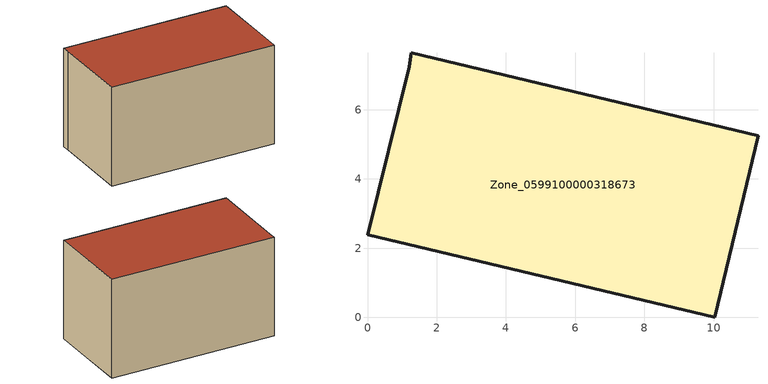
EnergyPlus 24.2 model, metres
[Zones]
Zone_0599100000318673
 floor ground (C_G): 1.21,7.24 1.27,7.65 11.28,5.25 10.03,0 0,2.39 z0
 wall outside (C_F): 10.03,0 11.28,5.25 1.27,7.65 1.21,7.24 0,2.39 10.03,0 z0:6.12
 roof outside (C_R): 1.27,7.65 1.21,7.24 0,2.39 10.03,0 11.28,5.25 z6.12
[BUILDING]
Pand.0599100000318673: North Axis=0; Terrain=City; Loads Convergence Tolerance Value=0.04; Temperature Convergence Tolerance Value=0.4; Solar Distribution=FullExterior; Maximum Number of Warmup Days=25; Minimum Number of Warmup Days=1
[Site:Location]
Rotterdam.The.Hague.AP_ZH_NLD Design_Conditions: Latitude=51.96; Longitude=4.45; Time Zone=1; Elevation=-4.5
[SITE:GROUNDTEMPERATURE:BUILDINGSURFACE]
18, 18, 18, 18, 18, 18, 18, 18, 18, 18, 18, 18
[MATERIAL] Thermal Absorptance=0.9; Solar Absorptance=0.7; Visible Absorptance=0.7
Name | Roughness | Thickness | Conductivity | Density | Specific Heat
G.TI.1992-2005 | MediumSmooth | 0.15 | 0.06 | 540 | 1210
F.TI.1992-2005 | Rough | 0.3 | 0.12 | 1920 | 840
R.TI.1992-2005 | MediumRough | 0.2 | 0.08 | 1500 | 1000
[CONSTRUCTION]
C_G: G.TI.1992-2005
C_F: F.TI.1992-2005
C_R: R.TI.1992-2005
[ZONE]
Zone_0599100000318673: Type=1; Multiplier=1; Ceiling Height=Autocalculate; Volume=Autocalculate; Floor Area=autocalculate; Part of Total Floor Area=Yes
[ZONEINFILTRATION:DESIGNFLOWRATE]
Infil_Zone_0599100000318673: Zone or ZoneList or Space or SpaceList=Zone_0599100000318673; Schedule=AlwaysOn; Design Flow Rate Calculation Method=Flow/Area; Flow Rate per Floor Area=0.0015; Constant Term Coefficient=1; Temperature Term Coefficient=0; Velocity Term Coefficient=0; Velocity Squared Term Coefficient=0
[HVACTEMPLATE:ZONE:IDEALLOADSAIRSYSTEM]
Zone_0599100000318673: Maximum Heating Supply Air Temperature=50; Minimum Cooling Supply Air Temperature=13; Maximum Heating Supply Air Humidity Ratio=0.0156; Minimum Cooling Supply Air Humidity Ratio=0.0077; Heating Limit=NoLimit; Cooling Limit=NoLimit; Dehumidification Control Type=ConstantSensibleHeatRatio; Cooling Sensible Heat Ratio=0.7; Dehumidification Setpoint=60; Humidification Control Type=None; Humidification Setpoint=30; Outdoor Air Method=None; Outdoor Air Flow Rate per Person=0.00944; Outdoor Air Flow Rate per Zone Floor Area=0; Outdoor Air Flow Rate per Zone=0; Demand Controlled Ventilation Type=None; Outdoor Air Economizer Type=NoEconomizer; Heat Recovery Type=None; Sensible Heat Recovery Effectiveness=0.7; Latent Heat Recovery Effectiveness=0.65
[ZONECONTROL:THERMOSTAT]
ThermostatControl_Zone_0599100000318673: Zone or ZoneList=Zone_0599100000318673; Control Type Schedule=DualSetpointControlType; Control 1=Thermostat_Zone_0599100000318673; Temperature Difference Between Cutout And Setpoint=0
[THERMOSTATSETPOINT:DUALSETPOINT]
Thermostat_Zone_0599100000318673: Heating Setpoint Temperature Schedule=HeatingSetpoint_Zone_0599100000318673; Cooling Setpoint Temperature Schedule=CoolingSetpoint_Zone_0599100000318673
[SCHEDULE:COMPACT]
HeatingSetpoint_Zone_0599100000318673: Through: 12/31, For: AllDays, Until: 24:00, 21
CoolingSetpoint_Zone_0599100000318673: Through: 12/31, For: AllDays, Until: 24:00, 24
DualSetpointControlType: Through: 12/31, For: AllDays, Until: 24:00, 4
AlwaysOn: Through: 12/31, For: AllDays, Until: 24:00, 1
